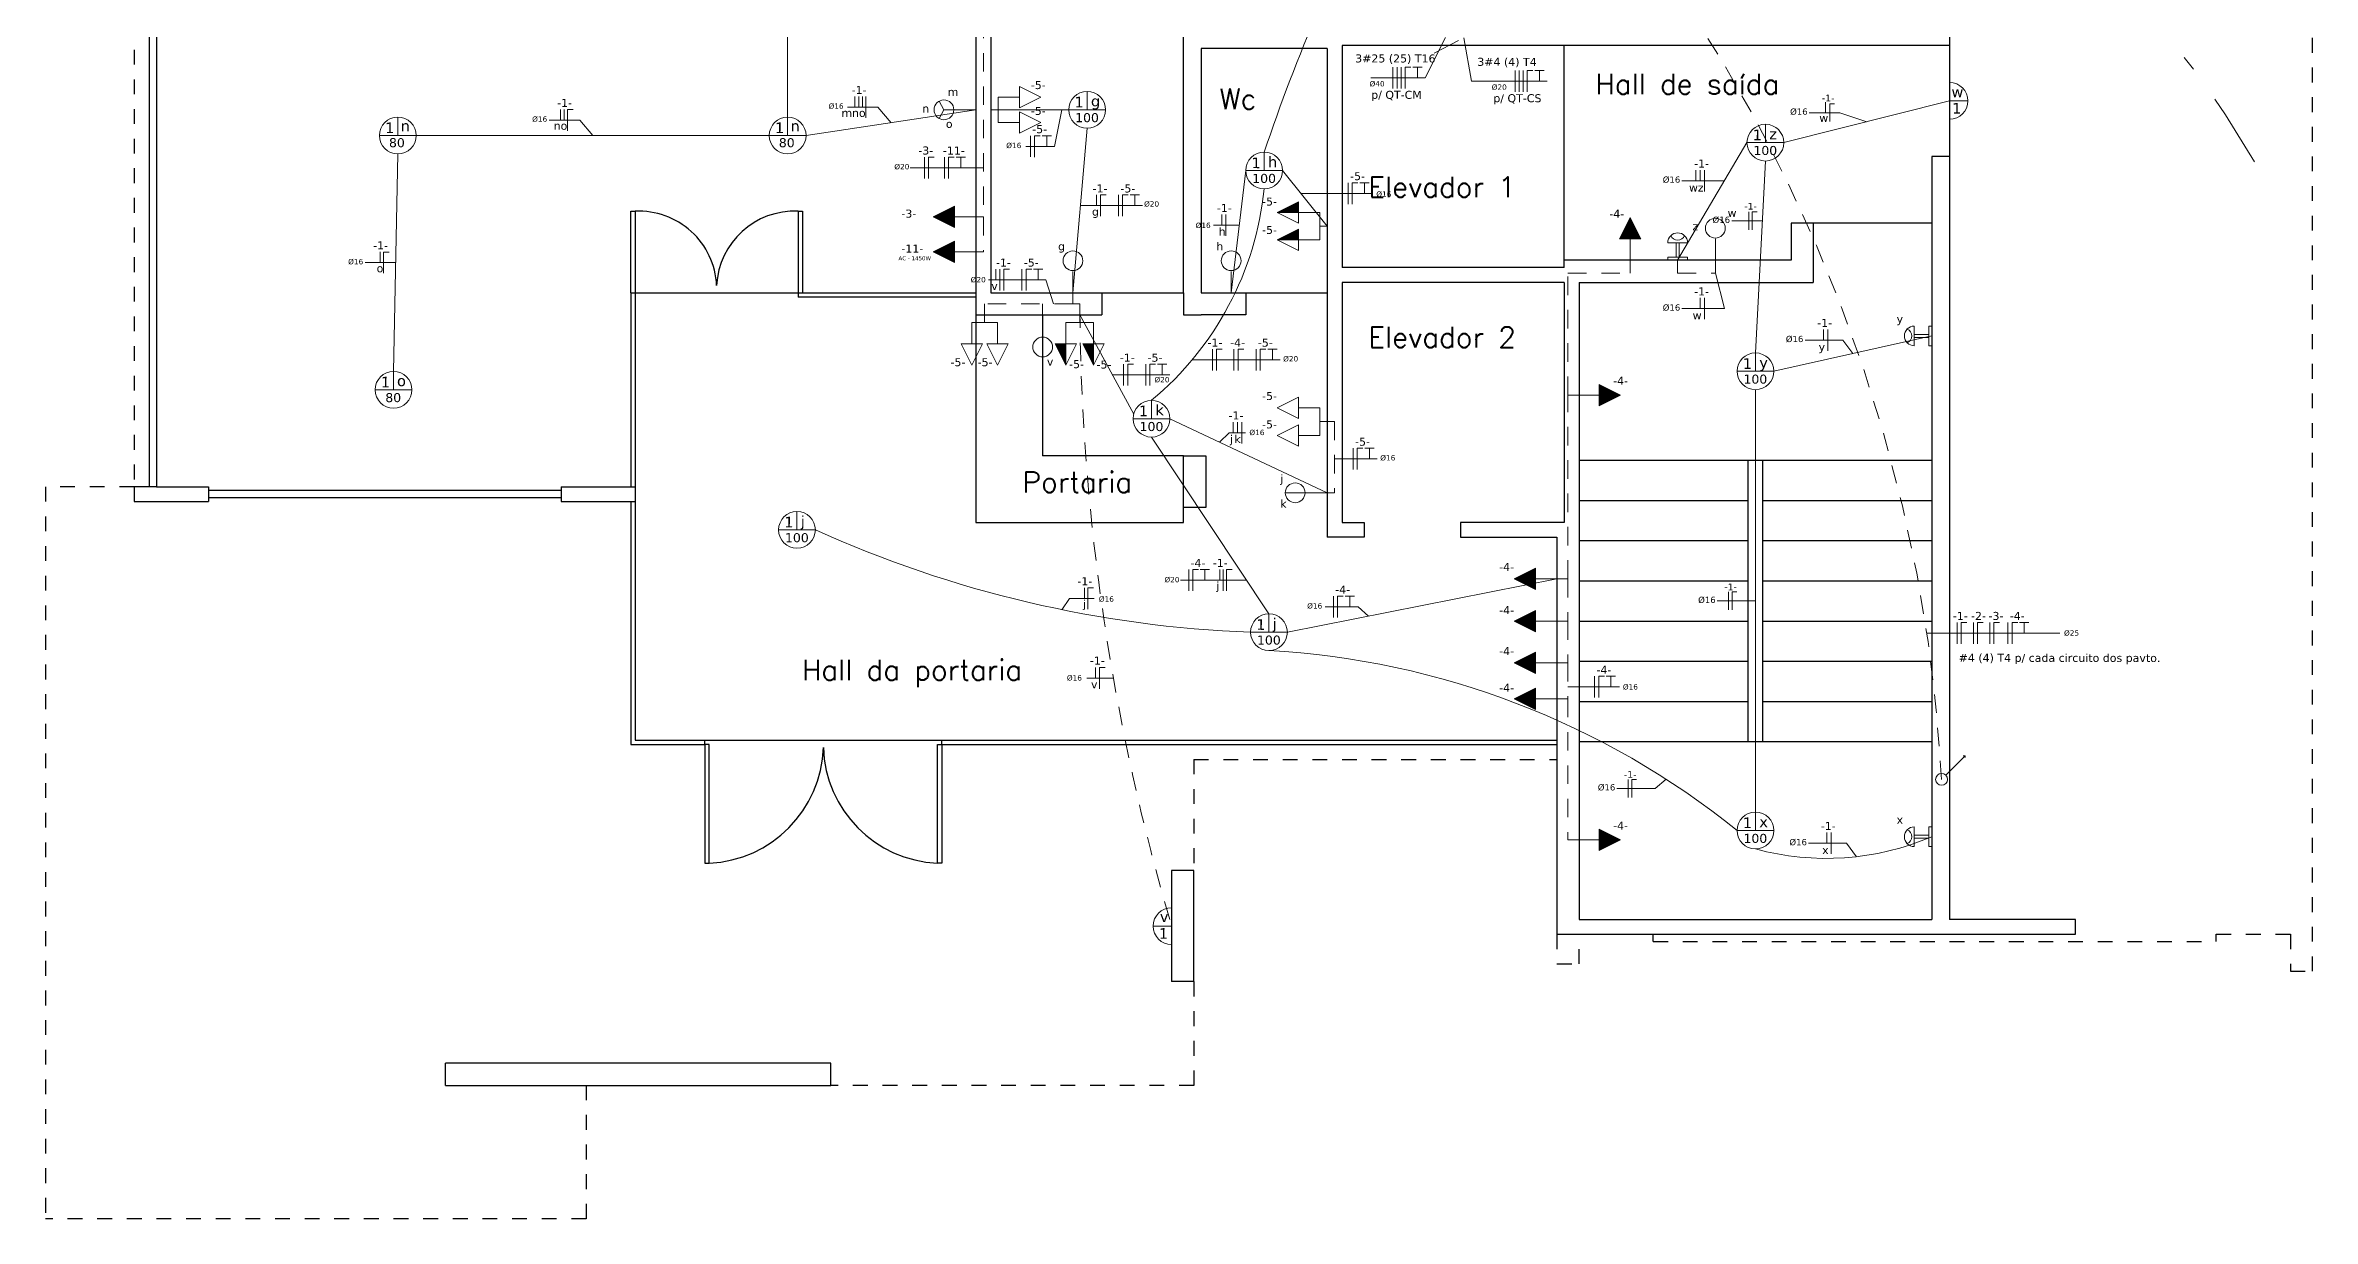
# Model space of a CAD drawing. Header units: millimetres. Extents: x 178 to 457, y 838 to 920.
# Drawn here: x 291.98 to 307.28, y 886.01 to 893.93 of the extents above; entities that cross this region are included whole.
import ezdxf

# ---------------------------------------------------------------- set-up
doc = ezdxf.new("R2010")
doc.units = ezdxf.units.MM
for name, pattern in [('DASHDOT', [1, 0.5, -0.25, 0, -0.25]), ('DASHED2', [0.375, 0.25, -0.125]), ('HIDDEN', [0.375, 0.25, -0.125]), ('HIDDEN2', [4.7625, 3.175, -1.5875])]:
    doc.linetypes.add(name, pattern=pattern)
for name, color, linetype in [('Alvenaria', 7, 'Continuous'), ('Esquadrias', 5, 'Continuous'), ('Paredebaix', 4, 'Continuous'), ('Piso', 1, 'Continuous'), ('Projeção', 8, 'HIDDEN'), ('Texto', 2, 'Continuous')]:
    doc.layers.add(name, color=color, linetype=linetype)
for name, color, linetype, lineweight in [('ELE - Eletrodutos', 51, 'Continuous', 5), ('ELE - Iluminação', 1, 'Continuous', 5), ('ELE - Interruptores', 1, 'Continuous', 5), ('ELE - Legenda', 1, 'Continuous', 5), ('ELE - Tomadas', 1, 'Continuous', 5)]:
    doc.layers.add(name, color=color, linetype=linetype, lineweight=lineweight)
doc.styles.add('Potencia', font='verdana.ttf', dxfattribs={"height": 0.075})
doc.styles.add('STYLE4', font='romans.shx')

# ---------------------------------------------------------------- blocks, each defined once
blk = doc.blocks.new('Inter_1secao')
at = {"layer": 'ELE - Tomadas', "color": 0}
blk.add_line((0, 0), (0.2, 0), dxfattribs=at)
blk.add_circle((0.3, 0), 0.0926, dxfattribs=at)
blk = doc.blocks.new('Tomada_30')
at = {"layer": 'ELE - Tomadas', "color": 0}
for p, q in [((0, 0), (0.2, 0)), ((0.2, 0), (0.2, 0.1)), ((0.2, 0.1), (0.4, 0)), ((0.2, 0), (0.2, -0.1)), ((0.2, -0.1), (0.4, 0))]:
    blk.add_line(p, q, dxfattribs=at)
blk = doc.blocks.new('Tomada_130')
at = {"layer": 'ELE - Tomadas'}
blk.add_hatch(color=0, dxfattribs=at).paths.add_polyline_path([(0.2, 0.1), (0.2, 0), (0.4, 0)])
at = {"layer": 'ELE - Tomadas', "color": 0}
for p, q in [((0, 0), (0.4, 0)), ((0.2, 0), (0.2, -0.1)), ((0.2, -0.1), (0.4, 0))]:
    blk.add_line(p, q, dxfattribs=at)
at = {"layer": 'ELE - Tomadas'}
for p, q in [((0.2, 0), (0.2, 0.1)), ((0.2, 0.1), (0.4, 0))]:
    blk.add_line(p, q, dxfattribs=at)
blk = doc.blocks.new('Tomada_200')
at = {"layer": 'ELE - Tomadas'}
h = blk.add_hatch(color=0, dxfattribs=at)
h.paths.add_polyline_path([(0.4, 0), (0.2, 0.1), (0.2, 0)])
h.paths.add_polyline_path([(0.4, 0), (0.2, 0), (0.2, -0.1)])
at = {"layer": 'ELE - Tomadas', "color": 0}
blk.add_line((0, 0), (0.4, 0), dxfattribs=at)
at = {"layer": 'ELE - Tomadas'}
for p, q in [((0.2, 0), (0.2, 0.1)), ((0.2, 0.1), (0.4, 0)), ((0.2, 0), (0.2, -0.1)), ((0.2, -0.1), (0.4, 0))]:
    blk.add_line(p, q, dxfattribs=at)

msp = doc.modelspace()

# ---------------------------------------------------------------- linework, layer by layer
at = {"layer": 'Alvenaria'}
for p, q in [((298.257276, 896.534079), (298.257276, 892.114079)), ((298.357276, 894.734079), (298.357276, 892.264079)), ((299.657276, 892.264079), (299.657276, 894.034079)), ((304.827276, 894.084079), (304.827276, 893.934079)), ((299.777276, 893.914079), (299.777276, 892.264079)), ((300.627276, 893.914079), (299.777276, 893.914079)), ((300.627276, 893.914079), (300.627276, 890.614079)), ((304.827276, 893.934079), (300.727276, 893.934079)), ((300.727276, 893.934079), (300.727276, 892.434079)), ((302.227276, 892.484079), (302.227276, 893.934079)), ((304.827276, 893.184079), (304.707276, 893.184079)), ((304.707276, 893.184079), (304.707276, 891.584079)), ((304.827276, 893.184079), (304.827276, 891.584079)), ((303.907276, 892.734079), (303.757276, 892.734079)), ((303.757276, 892.734079), (303.757276, 892.484079)), ((304.707276, 892.734079), (303.907276, 892.734079)), ((303.907276, 892.734079), (303.907276, 892.334079)), ((303.757276, 892.484079), (302.227276, 892.484079)), ((302.227276, 892.434079), (302.227276, 892.484079)), ((302.227276, 892.434079), (300.727276, 892.434079)), ((302.227276, 892.334079), (300.727276, 892.334079)), ((300.727276, 892.334079), (300.727276, 890.714079)), ((302.227276, 892.334079), (302.227276, 890.714079)), ((302.327276, 892.334079), (303.907276, 892.334079)), ((302.327276, 892.334079), (302.327276, 888.034079)), ((295.927276, 892.264079), (295.927276, 890.954079)), ((295.927276, 892.264079), (295.957276, 892.264079)), ((295.957276, 892.264079), (295.957276, 892.234079)), ((295.957276, 892.234079), (295.957276, 889.244079)), ((297.057276, 892.264079), (297.057276, 892.234079)), ((297.057276, 892.264079), (298.257276, 892.264079)), ((298.257276, 892.234079), (297.057276, 892.234079)), ((298.357276, 892.264079), (299.107276, 892.264079)), ((299.107276, 892.264079), (299.107276, 892.114079)), ((299.107276, 892.264079), (299.657276, 892.264079)), ((299.657276, 892.264079), (299.657276, 892.114079)), ((299.777276, 892.264079), (300.077276, 892.264079)), ((300.077276, 892.264079), (300.077276, 892.114079)), ((298.257276, 892.114079), (299.107276, 892.114079)), ((299.657276, 892.114079), (299.777276, 892.114079)), ((300.077276, 892.114079), (299.777276, 892.114079)), ((304.707276, 891.584079), (304.707276, 888.034079)), ((304.827276, 891.584079), (304.827276, 888.034079)), ((299.657276, 891.164079), (299.807276, 891.164079)), ((299.657276, 890.814079), (299.657276, 891.164079)), ((299.807276, 891.164079), (299.807276, 890.814079)), ((302.327276, 891.134079), (303.467276, 891.134079)), ((303.467276, 889.234079), (303.467276, 891.134079)), ((303.467276, 891.134079), (303.567276, 891.134079)), ((303.567276, 889.234079), (303.567276, 891.134079)), ((303.567276, 891.134079), (304.707276, 891.134079)), ((292.727276, 890.954079), (292.577276, 890.954079)), ((292.577276, 890.954079), (292.577276, 890.854079)), ((292.727276, 890.954079), (293.077276, 890.954079)), ((293.077276, 890.954079), (293.077276, 890.854079)), ((295.457276, 890.954079), (295.457276, 890.854079)), ((295.457276, 890.954079), (295.957276, 890.954079)), ((292.577276, 890.854079), (293.077276, 890.854079)), ((295.457276, 890.854079), (295.957276, 890.854079)), ((295.927276, 890.854079), (295.927276, 889.214079)), ((299.807276, 890.814079), (299.657276, 890.814079)), ((302.327276, 890.86265), (303.467276, 890.86265)), ((303.567276, 890.86265), (304.707276, 890.86265)), ((300.877276, 890.614079), (300.627276, 890.614079)), ((300.727276, 890.714079), (300.877276, 890.714079)), ((300.877276, 890.714079), (300.877276, 890.614079)), ((302.227276, 890.714079), (301.527276, 890.714079)), ((301.527276, 890.714079), (301.527276, 890.614079)), ((301.527276, 890.614079), (302.177276, 890.614079)), ((302.177276, 890.614079), (302.177276, 887.934079)), ((302.327276, 890.591221), (303.467276, 890.591221)), ((303.567276, 890.591221), (304.707276, 890.591221)), ((302.327276, 890.319792), (303.467276, 890.319792)), ((303.567276, 890.319792), (304.707276, 890.319792)), ((302.327276, 890.048363), (303.467276, 890.048363)), ((303.567276, 890.048363), (304.707276, 890.048363)), ((302.327276, 889.776934), (303.467276, 889.776934)), ((303.567276, 889.776934), (304.707276, 889.776934)), ((302.327276, 889.505505), (303.467276, 889.505505)), ((303.567276, 889.505505), (304.707276, 889.505505)), ((295.957276, 889.244079), (296.427276, 889.244079)), ((296.427276, 889.214079), (296.427276, 889.244079)), ((296.427276, 889.244079), (296.427276, 889.244079)), ((298.027276, 889.214079), (298.027276, 889.244079)), ((298.027276, 889.244079), (302.177276, 889.244079)), ((295.927276, 889.214079), (296.427276, 889.214079)), ((298.027276, 889.214079), (302.177276, 889.214079)), ((302.327276, 889.234079), (303.467276, 889.234079)), ((303.467276, 889.234079), (303.567276, 889.234079)), ((303.567276, 889.234079), (304.707276, 889.234079)), ((299.727276, 888.364079), (299.577276, 888.364079)), ((299.577276, 888.364079), (299.577276, 887.614079)), ((299.727276, 887.614079), (299.727276, 888.364079)), ((302.327276, 888.034079), (304.707276, 888.034079)), ((305.677276, 888.034079), (304.827276, 888.034079)), ((305.677276, 887.934079), (305.677276, 888.034079)), ((302.177276, 887.934079), (305.677276, 887.934079)), ((299.727276, 887.614079), (299.577276, 887.614079)), ((297.277276, 887.064079), (294.677276, 887.064079)), ((294.677276, 886.914079), (294.677276, 887.064079)), ((297.277276, 886.914079), (297.277276, 887.064079)), ((294.677276, 886.914079), (297.277276, 886.914079))]:
    msp.add_line(p, q, dxfattribs=at)
at = {"layer": 'ELE - Eletrodutos'}
for p, q in [((296.9864316, 893.4496622), (296.9864316, 895.0119209)), ((301.2883875, 893.7148402), (301.4246509, 893.9864054)), ((301.6009245, 893.6919215), (301.5487053, 893.984691)), ((301.3492383, 893.8814596), (301.5131808, 893.9663058)), ((300.9227426, 893.7148402), (301.2883875, 893.7148402)), ((301.0710598, 893.7868559), (301.0710598, 893.6428789)), ((301.0985354, 893.7868468), (301.0985354, 893.6428698)), ((301.1260109, 893.7868378), (301.1260109, 893.6428608)), ((301.1534735, 893.6428378), (301.1534994, 893.7868378)), ((301.1534994, 893.7868378), (301.1914952, 893.7868309)), ((301.2041202, 893.7868309), (301.2674464, 893.7868196)), ((301.2358272, 893.7868378), (301.2358272, 893.7148402)), ((301.7468941, 893.6919215), (301.6009245, 893.6919215)), ((301.7468941, 893.6919215), (302.1125391, 893.6919215)), ((301.8952114, 893.7639372), (301.8952114, 893.6199602)), ((301.9226869, 893.7639281), (301.9226869, 893.6199511)), ((301.9501625, 893.763919), (301.9501625, 893.6199421)), ((301.9776251, 893.619919), (301.977651, 893.763919)), ((301.977651, 893.763919), (302.0156468, 893.7639122)), ((302.0282717, 893.7639122), (302.091598, 893.7639008)), ((302.0599788, 893.763919), (302.0599788, 893.6919215)), ((297.439155, 893.5160003), (297.439168, 893.5880093)), ((297.4660708, 893.5160003), (297.4660837, 893.5880093)), ((297.4918689, 893.5160003), (297.4918818, 893.5880093)), ((297.5136008, 893.5879912), (297.5136008, 893.4440142)), ((303.7083839, 893.2774752), (304.827276, 893.559079)), ((303.9896751, 893.4798206), (303.9896751, 893.551809)), ((304.0189325, 893.4192109), (304.0189543, 893.5404102)), ((304.0189543, 893.5404102), (304.0509339, 893.5404044)), ((295.37782, 893.4292309), (295.5831275, 893.4292309)), ((295.4532461, 893.4292285), (295.4532591, 893.5012376)), ((295.4790442, 893.4292285), (295.4790572, 893.5012376)), ((295.5007761, 893.5012194), (295.5007761, 893.3572424)), ((295.5007761, 893.5012194), (295.5387719, 893.5012126)), ((295.5831275, 893.4292309), (295.6710926, 893.3255355)), ((297.1105584, 893.3255355), (298.257276, 893.499079)), ((297.3906446, 893.5160027), (297.5959521, 893.5160027)), ((297.5959521, 893.5160027), (297.6839172, 893.4123072)), ((298.357276, 893.499079), (298.8831493, 893.499079)), ((298.786789, 893.252576), (298.8366708, 893.499079)), ((298.9116476, 892.264079), (299.007276, 893.3749523)), ((303.880571, 893.4798236), (304.08663, 893.4798191)), ((304.08663, 893.4798191), (304.2678299, 893.4182771)), ((296.8623049, 893.3255355), (294.4798802, 893.3255355)), ((298.5930831, 893.252576), (298.786789, 893.252576)), ((298.6247673, 893.3245736), (298.6247673, 893.1805966)), ((298.65223, 893.1805736), (298.6522558, 893.3245736)), ((298.6522558, 893.3245736), (298.6902516, 893.3245667)), ((298.7028766, 893.3245667), (298.7662029, 893.3245554)), ((298.7345837, 893.3245736), (298.7345837, 893.252576)), ((303.4601304, 893.2774752), (302.992276, 892.484079)), ((294.3557535, 893.2014087), (294.327276, 891.7332058)), ((297.8134214, 893.1084508), (298.307276, 893.1084508)), ((297.9087969, 893.1804393), (297.9087969, 893.0364623)), ((297.9362595, 893.0364393), (297.9362854, 893.1804393)), ((297.9362854, 893.1804393), (297.9742812, 893.1804324)), ((298.0446609, 893.1804483), (298.0446609, 893.0364714)), ((298.0721235, 893.0364483), (298.0721494, 893.1804483)), ((298.0721494, 893.1804483), (298.1101451, 893.1804415)), ((298.1227701, 893.1804415), (298.1860964, 893.1804301)), ((298.1544772, 893.1804483), (298.1544772, 893.1084508)), ((300.0781493, 893.089079), (299.979323, 892.264079)), ((300.3264027, 893.089079), (300.627276, 892.7138592)), ((303.115494, 893.0207456), (303.115494, 893.0927341)), ((303.1447623, 893.0207456), (303.1447623, 893.0927341)), ((303.1740307, 893.0927341), (303.1740307, 892.9487571)), ((303.517276, 891.8582058), (303.5842571, 893.1533485)), ((299.0702357, 892.924339), (299.0702357, 892.8523415)), ((299.0976983, 892.780339), (299.0977242, 892.924339)), ((299.0977242, 892.924339), (299.13572, 892.9243322)), ((299.2194742, 892.924339), (299.2194742, 892.7803621)), ((299.2469368, 892.780339), (299.2469627, 892.924339)), ((299.2469627, 892.924339), (299.2849584, 892.9243322)), ((299.2975834, 892.9243322), (299.3609097, 892.9243208)), ((299.3292905, 892.924339), (299.3292905, 892.8523415)), ((300.4497584, 892.9352419), (300.9313456, 892.9352419)), ((300.769324, 893.0072395), (300.769324, 892.8632625)), ((300.7967866, 892.8632395), (300.7968125, 893.0072395)), ((300.7968125, 893.0072395), (300.8348082, 893.0072326)), ((300.8474332, 893.0072326), (300.9107595, 893.0072213)), ((300.8791403, 893.0072395), (300.8791403, 892.9352419)), ((303.0210964, 893.0207456), (303.3087406, 893.0207456)), ((298.9622876, 892.8523415), (299.3814958, 892.8523415)), ((299.916403, 892.791936), (299.916403, 892.7199384)), ((299.9438656, 892.647936), (299.9438915, 892.791936)), ((303.4725663, 892.8102224), (303.4725663, 892.6890425)), ((303.4956805, 892.6890231), (303.4957023, 892.8102224)), ((303.4957023, 892.8102224), (303.5276819, 892.8102167)), ((299.8599704, 892.7199384), (300.0339301, 892.7199384)), ((303.357319, 892.7496358), (303.563378, 892.7496313)), ((294.1362072, 892.4673072), (294.3415147, 892.4673072)), ((294.2374315, 892.4673048), (294.2374444, 892.5393139)), ((294.2591634, 892.5392957), (294.2591634, 892.3953188)), ((294.2591634, 892.5392957), (294.2971592, 892.5392889)), ((298.342223, 892.3518714), (298.7296349, 892.3518714)), ((298.3908992, 892.423878), (298.3908992, 892.3518804)), ((298.4183748, 892.4238689), (298.4183748, 892.2798919)), ((298.4458374, 892.2798689), (298.4458633, 892.4238689)), ((298.4458633, 892.4238689), (298.483859, 892.4238621)), ((298.5676132, 892.4238689), (298.5676132, 892.2798919)), ((298.5950758, 892.2798689), (298.5951017, 892.4238689)), ((298.5951017, 892.4238689), (298.6330975, 892.4238621)), ((298.6457225, 892.4238621), (298.7090488, 892.4238507)), ((298.6774296, 892.4238689), (298.6774296, 892.3518714)), ((298.7296349, 892.3518714), (298.7797301, 892.189079)), ((303.3087406, 892.1573673), (303.2465526, 892.3974943)), ((298.707276, 892.114079), (298.707276, 892.189079)), ((298.9116476, 892.189079), (298.9116476, 892.264079)), ((298.95718, 892.189079), (298.9116476, 892.189079)), ((303.0210964, 892.1573673), (303.3087406, 892.1573673)), ((303.1447623, 892.1573673), (303.1447623, 892.2293558)), ((303.1740307, 892.2293558), (303.1740307, 892.0853789)), ((299.3221258, 891.4452459), (298.95718, 892.114079)), ((303.9755765, 891.9449386), (303.9755765, 892.0169271)), ((304.0048449, 892.0169271), (304.0048449, 891.8729501)), ((299.8530208, 891.883355), (299.8530208, 891.739378)), ((299.8804834, 891.739355), (299.8805093, 891.883355)), ((299.8805093, 891.883355), (299.9185051, 891.8833482)), ((299.9983467, 891.883355), (299.9983467, 891.739378)), ((300.0258093, 891.739355), (300.0258352, 891.883355)), ((300.0258352, 891.883355), (300.063831, 891.8833482)), ((300.1475852, 891.883355), (300.1475852, 891.739378)), ((300.1750478, 891.739355), (300.1750737, 891.883355)), ((300.1750737, 891.883355), (300.2130694, 891.8833482)), ((300.2256944, 891.8833482), (300.2890207, 891.8833368)), ((300.2574015, 891.883355), (300.2574015, 891.8113575)), ((303.6414027, 891.734079), (304.707276, 891.9730805)), ((303.8519106, 891.9449386), (304.1072138, 891.9449386)), ((304.1072138, 891.9449386), (304.1743394, 891.8535797)), ((299.1776885, 891.7099549), (299.5651003, 891.7099549)), ((299.2538403, 891.7819525), (299.2538403, 891.6379755)), ((299.2813029, 891.6379525), (299.2813287, 891.7819525)), ((299.2813287, 891.7819525), (299.3193245, 891.7819456)), ((299.4030787, 891.7819525), (299.4030787, 891.6379755)), ((299.4305413, 891.6379525), (299.4305672, 891.7819525)), ((299.4305672, 891.7819525), (299.468563, 891.7819456)), ((299.4811879, 891.7819456), (299.5445142, 891.7819342)), ((299.512895, 891.7819525), (299.512895, 891.7099549)), ((299.7159342, 891.8113575), (300.3096068, 891.8113575)), ((303.517276, 888.7582058), (303.517276, 891.6099523)), ((299.5664027, 891.414079), (300.627276, 890.913876)), ((299.9917038, 891.3913905), (299.9917038, 891.3193929)), ((300.0228331, 891.3913905), (300.0228331, 891.3193929)), ((300.0502957, 891.2473905), (300.0503216, 891.3913905)), ((300.627276, 891.394493), (300.677276, 891.394493)), ((299.442276, 891.2899523), (300.2343456, 890.0968046)), ((299.9664004, 891.3193929), (299.9003971, 891.2566003)), ((299.9664004, 891.3193929), (300.0760654, 891.3193929)), ((300.677276, 891.1429346), (300.9650692, 891.1429346)), ((300.8030476, 891.2149321), (300.8030476, 891.0709551)), ((300.8305102, 891.0709321), (300.8305361, 891.2149321)), ((300.8305361, 891.2149321), (300.8685319, 891.2149253)), ((300.8811568, 891.2149253), (300.9444831, 891.2149139)), ((300.9128639, 891.2149321), (300.9128639, 891.1429346)), ((300.677276, 890.913876), (300.627276, 890.913876)), ((299.6370247, 890.3241172), (300.0834445, 890.3241172)), ((299.692634, 890.3961147), (299.692634, 890.2521377)), ((299.7200966, 890.2521147), (299.7201225, 890.3961147)), ((299.7201225, 890.3961147), (299.7581183, 890.3961079)), ((299.7707433, 890.3961079), (299.8340695, 890.3960965)), ((299.8024503, 890.3961147), (299.8024503, 890.3241172)), ((299.9036746, 890.3241147), (299.9036875, 890.3961238)), ((299.9254065, 890.3961057), (299.9254065, 890.2521287)), ((299.9471384, 890.3961057), (299.9471384, 890.2521287)), ((299.9471384, 890.3961057), (299.9851342, 890.3960988)), ((300.3584724, 889.9726779), (302.177276, 890.3331608)), ((298.8889121, 890.2004979), (298.8376708, 890.1249347)), ((298.8889121, 890.2004979), (299.0551752, 890.2004979)), ((298.9901364, 890.2004955), (298.9901493, 890.2725046)), ((299.0118683, 890.2724864), (299.0118683, 890.1285094)), ((299.0118683, 890.2724864), (299.0498641, 890.2724796)), ((300.6697471, 890.2169808), (300.6697471, 890.0730039)), ((300.6972097, 890.0729808), (300.6972356, 890.2169808)), ((300.6972356, 890.2169808), (300.7352313, 890.216974)), ((300.7478563, 890.216974), (300.8111826, 890.2169626)), ((300.7795634, 890.2169808), (300.7795634, 890.1449833)), ((303.2593552, 890.1840839), (303.517276, 890.184079)), ((303.336264, 890.2446787), (303.336264, 890.1234988)), ((303.3593783, 890.1234794), (303.3594, 890.2446787)), ((303.3594, 890.2446787), (303.3913796, 890.2446729)), ((300.6141377, 890.1449833), (300.8373476, 890.1449833)), ((300.8373476, 890.1449833), (300.9070786, 890.0814105)), ((304.8787555, 890.0387885), (304.8787555, 889.8948116)), ((304.9062181, 889.8947886), (304.906244, 890.0387885)), ((304.906244, 890.0387885), (304.9442397, 890.0387817)), ((304.9885718, 890.0387795), (304.9885718, 889.8948025)), ((305.0160344, 889.8947795), (305.0160603, 890.0387795)), ((305.0160603, 890.0387795), (305.0540561, 890.0387727)), ((305.0983881, 890.0387704), (305.0983881, 889.8947934)), ((305.1258508, 889.8947704), (305.1258766, 890.0387704)), ((305.1258766, 890.0387704), (305.1638724, 890.0387636)), ((305.2212906, 890.0387976), (305.2212906, 889.8948206)), ((305.2487532, 889.8947976), (305.2487791, 890.0387976)), ((305.2487791, 890.0387976), (305.2867749, 890.0387908)), ((305.2993998, 890.0387908), (305.3627261, 890.0387794)), ((305.3311069, 890.0387976), (305.3311069, 889.9668001)), ((304.6736392, 889.9668001), (305.5713906, 889.9668001)), ((299.0639992, 889.7344581), (299.0639992, 889.6624605)), ((299.0914747, 889.734449), (299.0914747, 889.590472)), ((299.0914747, 889.734449), (299.1294705, 889.7344422)), ((299.0045709, 889.6624605), (299.1845431, 889.6624605)), ((302.252276, 889.6032015), (302.5997021, 889.6032015)), ((302.4321016, 889.675199), (302.4321016, 889.531222)), ((302.4595642, 889.531199), (302.4595901, 889.675199)), ((302.4595901, 889.675199), (302.4975858, 889.6751922)), ((302.5102108, 889.6751922), (302.5735371, 889.6751808)), ((302.5419179, 889.675199), (302.5419179, 889.6032015)), ((304.8014517, 889.0076407), (304.9314963, 889.1386539)), ((304.9314963, 889.1386539), (304.9179906, 889.1375233)), ((304.9317246, 889.127759), (304.9314963, 889.1386539)), ((302.6588321, 888.9789956), (302.6588321, 888.8578157)), ((302.6819463, 888.8577963), (302.6819681, 888.9789956)), ((302.6819681, 888.9789956), (302.7139477, 888.9789899)), ((302.8398441, 888.918396), (302.9146619, 888.9801325)), ((302.5819233, 888.9184008), (302.8398441, 888.918396)), ((303.87579, 888.54872), (304.1310932, 888.54872)), ((303.9994559, 888.54872), (303.9994559, 888.6207085)), ((304.0287243, 888.6207085), (304.0287243, 888.4767315)), ((304.1310932, 888.54872), (304.1982188, 888.4573612))]:
    msp.add_line(p, q, dxfattribs=at)
at = {"layer": 'ELE - Eletrodutos', "linetype": 'DASHED2', "ltscale": 0.5}
for p, q in [((298.307276, 894.107148), (298.307276, 892.775827)), ((298.257276, 892.775827), (298.307276, 892.775827)), ((298.307276, 892.775827), (298.307276, 892.5396538)), ((298.257276, 892.5396538), (298.307276, 892.5396538)), ((302.6707565, 892.3974943), (302.6707565, 892.484079)), ((302.992276, 892.484079), (302.992276, 892.3974943)), ((303.2465526, 892.3974943), (303.2465526, 892.484079)), ((302.252276, 891.5739999), (302.252276, 892.3974943)), ((302.252276, 892.3974943), (302.6707565, 892.3974943)), ((302.992276, 892.3974943), (303.2465526, 892.3974943)), ((298.9116476, 892.189079), (298.3155828, 892.189079)), ((298.3155828, 892.114079), (298.3155828, 892.189079)), ((298.95718, 892.114079), (298.95718, 892.189079)), ((302.252276, 890.3331608), (302.252276, 891.5739999)), ((302.252276, 891.5739999), (302.3181275, 891.5739999)), ((300.677276, 891.394493), (300.677276, 890.913876)), ((302.177276, 890.3331608), (302.252276, 890.3331608)), ((302.252276, 890.3331608), (302.252276, 890.0473473)), ((302.177276, 890.0473473), (302.252276, 890.0473473)), ((302.252276, 890.0473473), (302.252276, 889.7657281)), ((302.177276, 889.7657281), (302.252276, 889.7657281)), ((302.252276, 889.7657281), (302.252276, 889.523368)), ((302.252276, 889.523368), (302.177276, 889.523368)), ((302.252276, 889.523368), (302.252276, 888.5709669)), ((302.252276, 888.5709669), (302.3181275, 888.5709669))]:
    msp.add_line(p, q, dxfattribs=at)
at = {"layer": 'ELE - Eletrodutos'}
msp.add_circle((304.7732726, 888.9792517), 0.04, dxfattribs=at)
at = {"layer": 'ELE - Eletrodutos', "linetype": 'DASHDOT'}
msp.add_arc((301.3895023, 889.9653544), 6.351671, 30.08217768, 83.09579158, dxfattribs=at)
at = {"layer": 'ELE - Eletrodutos', "linetype": 'DASHED2', "ltscale": 0.5}
for centre, radius, start, end in [((294.2514578, 888.4165093), 10.5368527, 3.06145633, 43.51744303), ((314.0969889, 892.2795482), 15.1403497, 180.48428066, 196.46202526)]:
    msp.add_arc(centre, radius, start, end, dxfattribs=at)
at = {"layer": 'ELE - Eletrodutos'}
for centre, radius, start, end in [((311.5866516, 889.4079837), 12.003488, 151.68657441, 161.51781989), ((298.073629, 893.1830491), 2.1397907, 309.76328339, 354.15000411), ((300.4002284, 897.7906003), 7.8232995, 245.64076534, 267.87556018), ((299.9362963, 884.3581241), 5.498511, 51.04654005, 86.89273294), ((303.9943017, 890.2531697), 1.807349, 254.69104491, 293.23393446)]:
    msp.add_arc(centre, radius, start, end, dxfattribs=at)
at = {"layer": 'ELE - Iluminação'}
for p, q in [((304.827276, 893.4349523), (304.827276, 893.6832058)), ((299.007276, 893.499079), (299.007276, 893.6232058)), ((304.827276, 893.559079), (304.9514027, 893.559079)), ((294.3557535, 893.3255355), (294.3557535, 893.4496622)), ((296.9864316, 893.3255355), (296.9864316, 893.4496622)), ((298.8831493, 893.499079), (299.1314027, 893.499079)), ((303.5842571, 893.2774752), (303.5842571, 893.401602)), ((294.2316268, 893.3255355), (294.4798802, 893.3255355)), ((296.8623049, 893.3255355), (297.1105584, 893.3255355)), ((303.4601304, 893.2774752), (303.7083839, 893.2774752)), ((300.0781493, 893.089079), (300.3264027, 893.089079)), ((300.202276, 893.089079), (300.202276, 893.2132058)), ((303.517276, 891.734079), (303.517276, 891.8582058)), ((294.327276, 891.609079), (294.327276, 891.7332058)), ((303.3931493, 891.734079), (303.6414027, 891.734079)), ((294.2031493, 891.609079), (294.4514027, 891.609079)), ((299.442276, 891.414079), (299.442276, 891.5382058)), ((299.3181493, 891.414079), (299.5664027, 891.414079)), ((297.0493318, 890.6637516), (297.0493318, 890.7878783)), ((296.9252051, 890.6637516), (297.1734586, 890.6637516)), ((300.2343456, 889.9726779), (300.2343456, 890.0968046)), ((300.1102189, 889.9726779), (300.3584724, 889.9726779)), ((303.3931493, 888.634079), (303.6414027, 888.634079)), ((303.517276, 888.634079), (303.517276, 888.7582058)), ((299.577276, 887.8649523), (299.577276, 888.1132058)), ((299.577276, 887.989079), (299.4531493, 887.989079))]:
    msp.add_line(p, q, dxfattribs=at)
at = {"layer": 'ELE - Iluminação', "color": 1}
for centre in [(299.007276, 893.499079), (294.3557535, 893.3255355), (296.9864316, 893.3255355), (303.5842571, 893.2774752), (300.202276, 893.089079), (303.517276, 891.734079), (294.327276, 891.609079), (299.442276, 891.414079), (297.0493318, 890.6637516), (300.2343456, 889.9726779), (303.517276, 888.634079)]:
    msp.add_circle(centre, 0.1241267, dxfattribs=at)
for centre, start, end in [((304.827276, 893.559079), 270, 90), ((299.577276, 887.989079), 90, 270)]:
    msp.add_arc(centre, 0.1241267, start, end, dxfattribs=at)
at = {"layer": 'ELE - Legenda', "color": 1}
msp.add_line((300.4779528, 890.913876), (300.3445992, 890.913876), dxfattribs=at)
at = {"layer": 'ELE - Tomadas', "color": 1}
for p, q in [((298.041276, 893.499079), (298.0079376, 893.5568228)), ((298.041276, 893.499079), (298.0079376, 893.4413352)), ((298.1079528, 893.499079), (298.041276, 893.499079))]:
    msp.add_line(p, q, dxfattribs=at)
at = {"layer": 'ELE - Tomadas'}
for p, q in [((298.407276, 893.5854407), (298.407276, 893.4127173)), ((298.407276, 893.499079), (298.357276, 893.499079)), ((300.577276, 892.8067882), (300.577276, 892.6209303)), ((300.577276, 892.7138592), (300.627276, 892.7138592)), ((302.9255992, 892.602079), (303.0589528, 892.602079)), ((302.982276, 892.504079), (302.982276, 892.602079)), ((303.002276, 892.504079), (303.002276, 892.602079)), ((302.9255992, 892.504079), (302.9255992, 892.484079)), ((303.0589528, 892.504079), (302.9255992, 892.504079)), ((302.9255992, 892.484079), (303.0589528, 892.484079)), ((303.0589528, 892.504079), (303.0589528, 892.484079)), ((298.4019445, 892.064079), (298.2292211, 892.064079)), ((298.3155828, 892.064079), (298.3155828, 892.114079)), ((298.8642511, 892.064079), (299.050109, 892.064079)), ((298.95718, 892.064079), (298.95718, 892.114079)), ((304.589276, 891.9064037), (304.589276, 892.0397573)), ((304.687276, 892.0397573), (304.707276, 892.0397573)), ((304.687276, 892.0397573), (304.687276, 891.9064037)), ((304.707276, 891.9064037), (304.707276, 892.0397573)), ((304.687276, 891.9830805), (304.589276, 891.9830805)), ((304.687276, 891.9630805), (304.589276, 891.9630805)), ((304.687276, 891.9064037), (304.707276, 891.9064037)), ((300.577276, 891.4874219), (300.577276, 891.3015641)), ((300.577276, 891.394493), (300.627276, 891.394493)), ((304.589276, 888.5257166), (304.589276, 888.6590701)), ((304.687276, 888.6590701), (304.707276, 888.6590701)), ((304.687276, 888.6590701), (304.687276, 888.5257166)), ((304.707276, 888.5257166), (304.707276, 888.6590701)), ((304.687276, 888.6023933), (304.589276, 888.6023933)), ((304.687276, 888.5823933), (304.589276, 888.5823933)), ((304.687276, 888.5257166), (304.707276, 888.5257166))]:
    msp.add_line(p, q, dxfattribs=at)
for centre, radius, start, end in [((302.992276, 892.602079), 0.0666768, 0, 180), ((302.992276, 892.6687558), 0.05, 202.0207954, 337.9792046), ((304.589276, 891.9730805), 0.0666768, 90, 270), ((304.5225992, 891.9730805), 0.05, 292.0207954, 67.9792046), ((304.589276, 888.5923933), 0.0666768, 90, 270), ((304.5225992, 888.5923933), 0.05, 292.0207954, 67.9792046)]:
    msp.add_arc(centre, radius, start, end, dxfattribs=at)
at = {"layer": 'Esquadrias'}
for p, q in [((295.927276, 892.264079), (295.927276, 892.814079)), ((295.927276, 892.814079), (295.957276, 892.814079)), ((295.957276, 892.814079), (295.957276, 892.264079)), ((297.057276, 892.814079), (297.057276, 892.264079)), ((297.057276, 892.814079), (297.087276, 892.814079)), ((297.087276, 892.814079), (297.087276, 892.264079)), ((296.427276, 889.214079), (296.427276, 888.414079)), ((296.457276, 889.214079), (296.427276, 889.214079)), ((296.457276, 888.414079), (296.457276, 889.214079)), ((297.997276, 888.414079), (297.997276, 889.214079)), ((297.997276, 889.214079), (298.027276, 889.214079)), ((298.027276, 889.214079), (298.027276, 888.414079)), ((296.427276, 888.414079), (296.457276, 888.414079)), ((298.027276, 888.414079), (297.997276, 888.414079))]:
    msp.add_line(p, q, dxfattribs=at)
at = {"layer": 'Paredebaix'}
for p, q in [((292.677276, 895.904079), (292.677276, 890.954079)), ((292.727276, 895.904079), (292.727276, 890.954079)), ((298.257276, 892.114079), (298.257276, 890.714079)), ((298.707276, 892.114079), (298.707276, 891.164079)), ((299.657276, 891.164079), (298.707276, 891.164079)), ((293.077276, 890.9310038), (295.457276, 890.9310038)), ((293.077276, 890.8810038), (295.457276, 890.8810038)), ((299.657276, 890.714079), (299.657276, 890.814079)), ((298.257276, 890.714079), (299.657276, 890.714079))]:
    msp.add_line(p, q, dxfattribs=at)
at = {"layer": 'Piso'}
for p, q in [((304.827276, 893.934079), (304.827276, 893.184079)), ((295.957276, 892.264079), (297.057276, 892.264079)), ((300.077276, 892.264079), (300.627276, 892.264079)), ((296.427276, 889.244079), (298.027276, 889.244079))]:
    msp.add_line(p, q, dxfattribs=at)
for centre, radius, start, end in [((295.982276, 892.289079), 0.5255949, 2.72631099, 92.72631099), ((297.032276, 892.289079), 0.5255949, 87.27368901, 177.27368901), ((296.4218864, 889.219079), 0.8057775, 272.51723049, 358.22205963), ((298.0326656, 889.219079), 0.8057775, 181.77794037, 267.48276951)]:
    msp.add_arc(centre, radius, start, end, dxfattribs=at)
at = {"layer": 'Projeção', "ltscale": 0.3}
for p, q in [((307.277276, 887.684079), (307.277276, 897.284079)), ((292.577276, 895.904079), (292.577276, 890.954079)), ((292.577276, 890.954079), (291.977276, 890.954079)), ((291.977276, 890.954079), (291.977276, 886.014079)), ((299.727276, 889.114079), (302.177276, 889.114079)), ((299.727276, 889.114079), (299.727276, 888.364079)), ((302.177276, 887.934079), (302.177276, 887.734079)), ((302.327276, 887.734079), (302.327276, 887.934079)), ((302.827276, 887.884079), (302.827276, 887.934079)), ((302.827276, 887.884079), (306.627276, 887.884079)), ((306.627276, 887.884079), (306.627276, 887.934079)), ((306.627276, 887.934079), (307.127276, 887.934079)), ((307.127276, 887.934079), (307.127276, 887.684079)), ((302.177276, 887.734079), (302.327276, 887.734079)), ((299.727276, 887.614079), (299.727276, 886.914079)), ((307.127276, 887.684079), (307.277276, 887.684079)), ((295.627276, 886.914079), (295.627276, 886.014079)), ((299.727276, 886.914079), (297.277276, 886.914079)), ((295.627276, 886.014079), (291.977276, 886.014079))]:
    msp.add_line(p, q, dxfattribs=at)

# ---------------------------------------------------------------- block references
at = {"layer": 'ELE - Interruptores', "color": 1, "linetype": 'HIDDEN2', "ltscale": 1.4, "xscale": 0.7200000000000001, "yscale": 0.7200000000000001, "zscale": 0.7200000000000001}
for p, rotation in [((298.257276, 893.499079), 180), ((303.2465526, 892.484079), 90), ((298.9116476, 892.264079), 90), ((299.979323, 892.264079), 90), ((298.707276, 892.114079), 270.0000000000414)]:
    msp.add_blockref('Inter_1secao', p, dxfattribs=dict(at, rotation=rotation))
at = {"layer": 'ELE - Legenda', "color": 1, "linetype": 'HIDDEN2', "ltscale": 1.4, "xscale": 0.7200000000000001, "yscale": 0.7200000000000001, "zscale": 0.7200000000000001, "rotation": 180}
msp.add_blockref('Inter_1secao', (300.627276, 890.913876), dxfattribs=at)
at = {"layer": 'ELE - Tomadas', "color": 1, "yscale": 0.7200000000000001, "zscale": 0.7200000000000001}
for name, p, xscale in [('Tomada_30', (298.407276, 893.5854407), 0.7200000000000001), ('Tomada_30', (298.407276, 893.4127173), 0.7200000000000001), ('Tomada_130', (300.577276, 892.8067882), -0.7200000000000001), ('Tomada_130', (300.577276, 892.6209303), -0.7200000000000001), ('Tomada_200', (302.3181275, 891.5739999), 0.7200000000000001), ('Tomada_200', (302.3181275, 888.5709669), 0.7200000000000001)]:
    msp.add_blockref(name, p, dxfattribs=dict(at, xscale=xscale))
for name, p, xscale, rotation in [('Tomada_200', (298.257276, 892.775827), 0.7200000000000001, 180), ('Tomada_200', (302.6707565, 892.484079), 0.7200000000000001, 90), ('Tomada_200', (298.257276, 892.5396538), 0.7200000000000001, 180), ('Tomada_30', (298.2292211, 892.064079), 0.7200000000000001, 270), ('Tomada_30', (298.4019445, 892.064079), 0.7200000000000001, 270), ('Tomada_130', (298.8642511, 892.064079), -0.7200000000000001, 90), ('Tomada_130', (299.050109, 892.064079), -0.7200000000000001, 90), ('Tomada_30', (300.577276, 891.4874219), 0.7200000000000001, 180), ('Tomada_30', (300.577276, 891.3015641), 0.7200000000000001, 180), ('Tomada_30', (302.177276, 890.3331608), 0.7200000000000001, 180), ('Tomada_200', (302.177276, 890.3331608), 0.7200000000000001, 180), ('Tomada_30', (302.177276, 890.0473473), 0.7200000000000001, 180), ('Tomada_200', (302.177276, 890.0473473), 0.7200000000000001, 180), ('Tomada_30', (302.177276, 889.7657281), 0.7200000000000001, 180), ('Tomada_200', (302.177276, 889.7657281), 0.7200000000000001, 180), ('Tomada_30', (302.177276, 889.523368), 0.7200000000000001, 180), ('Tomada_200', (302.177276, 889.523368), 0.7200000000000001, 180)]:
    msp.add_blockref(name, p, dxfattribs=dict(at, xscale=xscale, rotation=rotation))

# ---------------------------------------------------------------- texts
at = {"layer": 'ELE - Eletrodutos', "style": 'Potencia'}
for s, height, p in [('3#25 (25) T16', 0.054, (300.8161565, 893.8190263)), ('3#4 (4) T4', 0.054, (301.6403081, 893.7961076)), ('%%C40', 0.03601329, (300.9131635, 893.6572937)), ('-1-', 0.054, (295.4304626, 893.5187754)), ('%%C16', 0.03601329, (297.2623178, 893.5061631)), ('-1-', 0.054, (297.4183857, 893.6055471)), ('p/ QT-CM', 0.054, (300.9242221, 893.5734356)), ('%%C20', 0.03601329, (301.737315, 893.6343749)), ('p/ QT-CS', 0.054, (301.7483737, 893.5505169)), ('-1-', 0.04544973, (303.9653217, 893.5559251)), ('%%C16', 0.03601329, (295.2622211, 893.4184782)), ('-5-', 0.054, (298.6369849, 893.3415122)), ('%%C16', 0.04192385, (303.7508912, 893.4661399)), ('-3-', 0.054, (297.8680304, 893.1973779)), ('-11-', 0.054, (298.0344242, 893.1973869)), ('%%C16', 0.03601329, (298.4615423, 893.2406282)), ('%%C20', 0.03601329, (297.7060111, 893.0977168)), ('-5-', 0.054, (300.7815415, 893.0241781)), ('-1-', 0.054, (303.1031611, 893.1096727)), ('-1-', 0.054, (299.04423, 892.9412777)), ('-5-', 0.054, (299.2316917, 892.9412777)), ('%%C16', 0.03601329, (300.9584538, 892.9123179)), ('%%C16', 0.04192385, (302.8914166, 893.0070619)), ('%%C20', 0.03601329, (299.3914326, 892.8460805)), ('-1-', 0.054, (299.8829597, 892.8094829)), ('%%C16', 0.04192385, (303.2276392, 892.7359522)), ('-1-', 0.04544973, (303.4420697, 892.8257374)), ('-1-', 0.054, (294.1888498, 892.5568517)), ('%%C16', 0.03601329, (299.7393289, 892.7013112)), ('%%C16', 0.03601329, (294.0206084, 892.4565545)), ('-1-', 0.054, (298.392369, 892.4408075)), ('-5-', 0.054, (298.5798308, 892.4408075)), ('%%C20', 0.03601329, (298.2214994, 892.3346594)), ('-1-', 0.054, (303.1031611, 892.2462944)), ('%%C16', 0.04192385, (302.8914166, 892.1436837)), ('-1-', 0.054, (303.9339753, 892.0338657)), ('-1-', 0.054, (299.2278345, 891.7988911)), ('-5-', 0.054, (299.4152963, 891.7988911)), ('-1-', 0.054, (299.8195775, 891.9009019)), ('-4-', 0.054, (299.972341, 891.9002936)), ('-5-', 0.054, (300.1598027, 891.9002936)), ('%%C20', 0.03601329, (300.329829, 891.8007126)), ('%%C16', 0.04192385, (303.7222308, 891.9312549)), ('%%C20', 0.03601329, (299.4616369, 891.6595952)), ('-1-', 0.054, (299.9616279, 891.4089373)), ('%%C16', 0.03601329, (300.1020283, 891.3033256)), ('-5-', 0.054, (300.8152652, 891.2318707)), ('%%C16', 0.03601329, (300.9852915, 891.1322897)), ('-4-', 0.054, (299.7048516, 890.4130533)), ('-1-', 0.054, (299.8550929, 890.4136616)), ('-1-', 0.054, (298.9415547, 890.2900424)), ('%%C20', 0.03601329, (299.5288471, 890.3099799)), ('%%C16', 0.03601329, (299.0863087, 890.1791277)), ('%%C16', 0.03601329, (300.4921641, 890.1327373)), ('-4-', 0.054, (300.6819646, 890.2339194)), ('%%C16', 0.04192385, (303.1304875, 890.1704051)), ('-1-', 0.04544973, (303.3071797, 890.2556112)), ('-1-', 0.054, (304.8493473, 890.0557272)), ('-2-', 0.054, (304.9719786, 890.0557181)), ('-3-', 0.054, (305.0901235, 890.055709)), ('-4-', 0.054, (305.2335081, 890.0557362)), ('%%C25', 0.03601329, (305.5993115, 889.9496339)), ('-1-', 0.054, (299.0263129, 889.754367)), ('-4-', 0.054, (302.4443191, 889.6921376)), ('#4 (4) T4 p/ cada circuito dos pavto.', 0.054, (304.8885746, 889.7730712)), ('%%C16', 0.03601329, (298.8705877, 889.6467806)), ('%%C16', 0.03601329, (302.6224135, 889.5860353)), ('%%C16', 0.04192385, (302.4530555, 888.904722)), ('-1-', 0.04544973, (302.6297478, 888.9899281)), ('-1-', 0.054, (303.9578547, 888.6376471)), ('%%C16', 0.04192385, (303.7461102, 888.5350364))]:
    msp.add_text(s, height=height, rotation=359.9580266, dxfattribs=at).set_placement(p)
for s, p in [('n', (295.4080002, 893.3644905)), ('o', (295.4543749, 893.3644905)), ('m', (297.3496564, 893.4512622)), ('n', (297.4208248, 893.4512622)), ('o', (297.4671995, 893.4512622)), ('w', (303.9480555, 893.4166661)), ('w', (303.0686669, 892.947463)), ('z', (303.1285244, 892.947463)), ('g', (299.039686, 892.7842822)), ('h', (299.8951971, 892.6500266)), ('o', (294.2127621, 892.4025668)), ('v', (298.3603495, 892.2838211)), ('w', (303.0933899, 892.0840848)), ('y', (303.9433258, 891.871656)), ('j', (299.9704979, 891.249481)), ('k', (300.0016272, 891.249481)), ('j', (299.8790052, 890.2593767)), ('j', (298.9790934, 890.1370213)), ('v', (299.0334495, 889.5944012)), ('x', (303.9672052, 888.4754374))]:
    msp.add_text(s, height=0.054, dxfattribs=at).set_placement(p)
at = {"layer": 'ELE - Iluminação', "color": 1, "style": 'Potencia'}
for p in [(298.9211752, 893.5155186), (304.8443837, 893.4734842), (294.2696527, 893.3419751), (296.9003308, 893.3419751), (303.4981563, 893.2939149), (300.1161752, 893.1055186), (294.2411752, 891.6255186), (303.4311752, 891.7505186), (299.3561752, 891.4305186), (296.963231, 890.6801912), (300.1482448, 889.9891175), (303.4311752, 888.6505186), (299.4911752, 887.9034842)]:
    msp.add_text('1', height=0.0718497, rotation=359.52795771, dxfattribs=at).set_placement(p)
for s, height, p in [('g', 0.0718497, (299.0330659, 893.5216697)), ('w', 0.0718497, (304.8398525, 893.5836704)), ('n', 0.0718497, (294.3751129, 893.3546379)), ('n', 0.0718497, (297.005791, 893.3546379)), ('100', 0.06119679, (298.9265284, 893.4156606)), ('80', 0.06119679, (294.2962331, 893.2466082)), ('80', 0.06119679, (296.9269112, 893.2466082)), ('100', 0.06119679, (303.5035096, 893.1940568)), ('z', 0.0718497, (303.610047, 893.3000659)), ('100', 0.06119679, (300.1215284, 893.0056606)), ('h', 0.0718497, (300.2280659, 893.1116697)), ('o', 0.0718497, (294.3502915, 891.6338361)), ('100', 0.06119679, (303.4365284, 891.6506606)), ('y', 0.0718497, (303.5430659, 891.7566697)), ('80', 0.06119679, (294.2714117, 891.5258063)), ('100', 0.06119679, (299.3615284, 891.3306606)), ('k', 0.0718497, (299.4680659, 891.4366697)), ('100', 0.06119679, (296.9685843, 890.5803332)), ('j', 0.0718497, (297.0751217, 890.6863422)), ('j', 0.0718497, (300.2601355, 889.9952686)), ('100', 0.06119679, (300.1535981, 889.8892595)), ('x', 0.0718497, (303.5430659, 888.6566697)), ('100', 0.06119679, (303.4365284, 888.5506606)), ('v', 0.0718497, (299.4980064, 888.0174659))]:
    msp.add_text(s, height=height, dxfattribs=at).set_placement(p)
at = {"layer": 'ELE - Legenda', "color": 1, "style": 'Potencia'}
for s, p in [('j', (300.3105214, 890.9827894)), ('k', (300.3105214, 890.8130861))]:
    msp.add_text(s, height=0.054, dxfattribs=at).set_placement(p)
at = {"layer": 'ELE - Tomadas', "color": 1, "style": 'Potencia'}
for s, height, p in [('-5-', 0.054, (298.6270273, 893.6393724)), ('-5-', 0.054, (298.6270273, 893.4646464)), ('-3-', 0.054, (297.7539677, 892.7712548)), ('-5-', 0.054, (300.187642, 892.8526351)), ('-4-', 0.054, (302.5311545, 892.7704707)), ('-5-', 0.054, (300.187642, 892.6612299)), ('AC - 1450W', 0.027, (297.7343944, 892.4835061)), ('-11-', 0.054, (297.7539677, 892.5350816)), ('-5-', 0.054, (298.0851486, 891.7685603)), ('-5-', 0.054, (298.2686221, 891.7685603)), ('-5-', 0.054, (298.8852663, 891.7552152)), ('-5-', 0.054, (299.0704799, 891.7528355)), ('-4-', 0.054, (302.5567098, 891.642931)), ('-5-', 0.054, (300.187642, 891.5402927)), ('-5-', 0.054, (300.187642, 891.3488874)), ('-4-', 0.054, (301.787642, 890.3860316)), ('-4-', 0.054, (301.787642, 890.0946707)), ('-4-', 0.054, (301.787642, 889.8185989)), ('-4-', 0.054, (301.787642, 889.5706913)), ('-4-', 0.054, (302.5567098, 888.639898))]:
    msp.add_text(s, height=height, rotation=359.9580266, dxfattribs=at).set_placement(p)
for s, p in [('n', (297.8943477, 893.4808658)), ('m', (298.0662772, 893.5927371)), ('o', (298.0539693, 893.3771707)), ('w', (303.3290954, 892.7765311)), ('h', (299.8789943, 892.550437)), ('g', (298.811319, 892.550437)), ('v', (298.7356763, 891.7726256))]:
    msp.add_text(s, height=0.054, dxfattribs=at).set_placement(p)
at = {"layer": 'ELE - Tomadas', "style": 'Potencia'}
for s, p in [('z', (303.0920638, 892.6856033)), ('y', (304.4695964, 892.0604947)), ('x', (304.4695964, 888.6798075))]:
    msp.add_text(s, height=0.054, dxfattribs=at).set_placement(p)
at = {"layer": 'Texto', "style": 'STYLE4'}
for s, height, p in [('Hall de saída', 0.139290472, (302.4362872, 893.6037526)), ('Wc', 0.13929047, (299.8992233, 893.5038479)), ('Elevador 1', 0.13929047, (300.903944, 892.9084444)), ('Elevador 2', 0.13929047, (300.903944, 891.8942401)), ('Portaria', 0.13929047, (298.5709068, 890.9163043)), ('Hall da portaria', 0.139290472, (297.081868, 889.6481749))]:
    msp.add_text(s, height=height, dxfattribs=at).set_placement(p)

doc.saveas('drawing.dxf')
